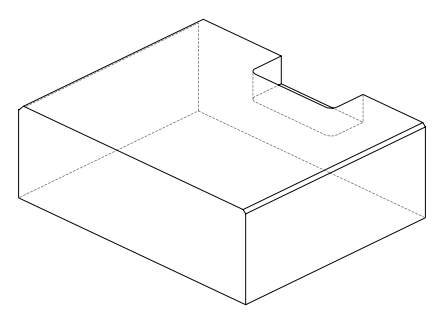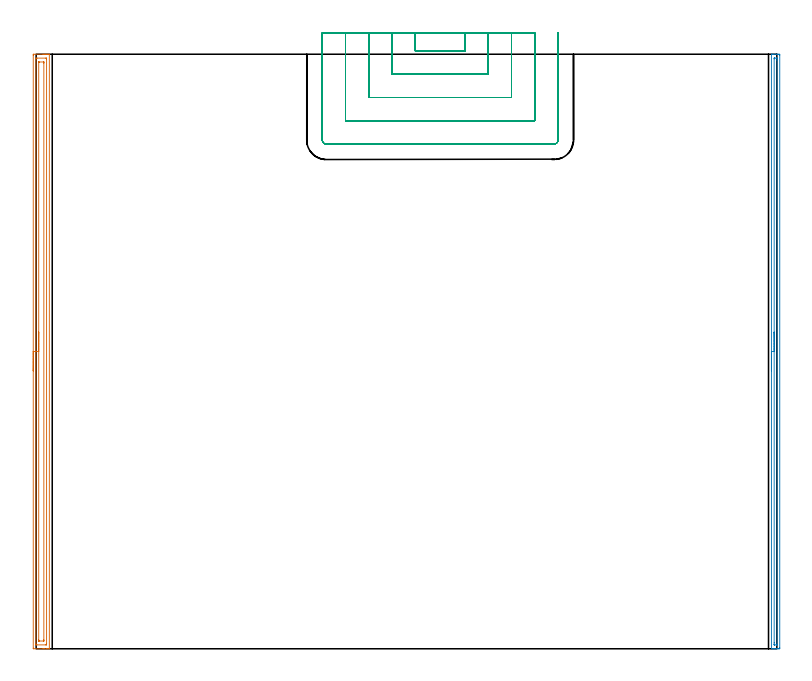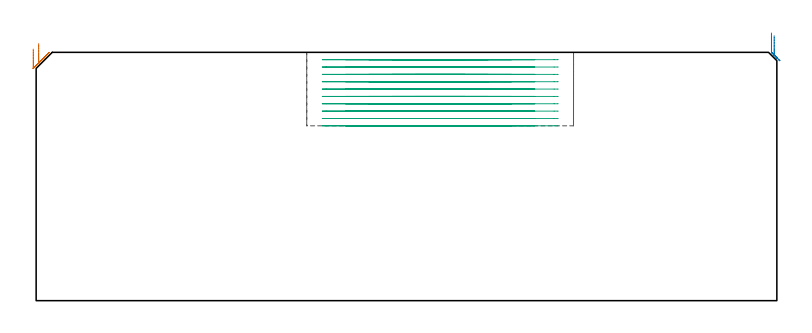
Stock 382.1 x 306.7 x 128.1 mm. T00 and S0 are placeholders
(PLAN: 3 operations, 1 tool changes, 39.1 min)
(1 AREA_MILL | FG_CHAMFER_SURFACE | UGT0205_001 | 7.59 min | 10562 mm3)
(2 AREA_MILL_1 | FG_CHAMFER_SURFACE_1 | UGT0205_001 | 5.07 min | 2840 mm3)
(3 MILL_SLOT | SLOT_PARTIAL_RECTANGULAR | NXT0201_012 | Follow Part, ap 4, ae 75% | 26.43 min | 281599 mm3)
(TOOL UGT0205_001 | Chamfer Mill 20 x 3 x 45 deg. | D20 FL50 Z2)
(TOOL NXT0201_012 | ENDMILL 16mm [2P460-1600-NA 1630] | D16 FL38 Z6)
(OP 1 AREA_MILL)
G17 G21 G94 G90
T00 M6
G54
G17 G0 G90 X-1.5 Y143.35 S1061 M3
G43 Z138.1 H0
Z129.8
G94 G1 Y143.388 Z128.928 F250.
Y143.502 Z128.064
Y143.691 Z127.212
Y143.953 Z126.38
Y144.287 Z125.574
Y144.69 Z124.8
Y145.158 Z124.064
Y145.69 Z123.372
Y146.279 Z122.729
Y146.922 Z122.14
Y147.614 Z121.608
Y148.35 Z121.14
Y149.124 Z120.737
Y149.93 Z120.403
Y150.762 Z120.141
Y151.614 Z119.952
Y152.478 Z119.838
Y153.35 Z119.8
Y306.084
X-1.497 Y306.394 Z119.802
X-1.492 Y306.69 Z119.806
X-1.191 Y306.7 Z120.106
X3.541 Z124.835
X4.095 Z125.392
X4.432 Z125.728
X4.986 Z126.282
X5.323 Z126.618
X5.998 Z127.297
X6.357 Z127.656
X6.749 Y306.693 Z128.041
X6.797 Y306.69 Z128.088
X6.8 Y306.531 Z128.1
Y0.169
X6.797 Y0.01 Z128.088
X6.749 Y0.007 Z128.041
X6.356 Y0. Z127.656
X5.998 Z127.297
X5.323 Z126.618
X4.095 Z125.392
X3.541 Z124.835
X-1.191 Z120.106
X-1.492 Y0.01 Z119.806
X-1.499 Y0.309 Z119.799
X-1.5 Y153.35 Z119.8
X-0.086 Z121.214
Y304.361
X-0.084 Y304.423 Z121.216
X-0.079 Y304.548 Z121.221
X-0.067 Y304.691 Z121.233
X-0.023 Y304.693 Z121.277
X0.467 Y304.699 Z121.767
X4.923 Z126.223
X5.323 Y304.693 Z126.623
X5.374 Y304.69 Z126.674
X5.382 Y304.486 Z126.682
X5.385 Y304.361 Z126.685
X5.386 Y304.298 Z126.686
Y2.339
X5.384 Y2.277 Z126.684
X5.379 Y2.152 Z126.679
X5.367 Y2.01 Z126.667
X5.323 Y2.007 Z126.623
X4.833 Y2.001 Z126.133
X0.377 Z121.677
X-0.023 Y2.007 Z121.277
X-0.074 Y2.01 Z121.226
X-0.082 Y2.214 Z121.218
X-0.085 Y2.339 Z121.215
X-0.086 Y2.402 Z121.214
Y153.35
X1.328 Z122.628
X1.329 Y302.512 Z122.629
X1.331 Y302.619 Z122.631
X1.333 Y302.672 Z122.633
X1.335 Y302.69 Z122.635
X1.383 Y302.693 Z122.683
X1.572 Y302.699 Z122.872
X3.729 Z125.029
X3.854 Y302.696 Z125.154
X3.953 Y302.69 Z125.253
X3.966 Y302.685 Z125.266
X3.968 Y302.679 Z125.268
X3.97 Y302.655 Z125.27
X3.971 Y302.512 Z125.271
Y302.08
Y4.65
Y4.188
X3.969 Y4.081 Z125.269
X3.967 Y4.028 Z125.267
X3.965 Y4.01 Z125.265
X3.917 Y4.007 Z125.217
X3.728 Y4.001 Z125.028
X1.571 Z122.871
X1.446 Y4.004 Z122.746
X1.347 Y4.01 Z122.647
X1.334 Y4.014 Z122.634
X1.332 Y4.021 Z122.632
X1.33 Y4.045 Z122.63
X1.329 Y4.188 Z122.629
X1.328 Y4.62 Z122.628
Y153.35
Y154.222 Z122.666
Y155.086 Z122.78
Y155.938 Z122.969
Y156.77 Z123.232
Y157.576 Z123.565
Y158.35 Z123.968
Y159.086 Z124.437
Y159.778 Z124.968
Y160.421 Z125.557
Y161.01 Z126.201
Y161.542 Z126.893
Y162.01 Z127.628
Y162.413 Z128.402
Y162.747 Z129.208
Y163.009 Z130.04
Y163.198 Z130.892
Y163.312 Z131.757
Y163.35 Z132.628
G0 Z138.1
M5
M2
(OP 2 AREA_MILL_1)
G17 G21 G94 G90
T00 M6
G54
G17 G0 G90 X379.3 Y143.35 S1061 M3
G43 Z138.1 H0
G94 G1 Y143.388 Z137.228 F250.
Y143.502 Z136.363
Y143.691 Z135.512
Y143.953 Z134.68
Y144.287 Z133.874
Y144.69 Z133.1
Y145.158 Z132.364
Y145.69 Z131.672
Y146.279 Z131.029
Y146.922 Z130.44
Y147.614 Z129.908
Y148.35 Z129.44
Y149.124 Z129.037
Y149.93 Z128.703
Y150.762 Z128.441
Y151.613 Z128.252
Y152.478 Z128.138
Y153.35 Z128.1
Y306.531
X379.302 Y306.69 Z128.088
X379.448 Y306.698 Z127.945
X379.599 Y306.7 Z127.8
X379.908 Z127.491
X380.573 Z126.822
X381.782 Z125.615
X382.327 Z125.067
X382.932 Z124.463
X383.205 Y306.697 Z124.19
X383.591 Y306.69 Z123.804
X383.596 Y306.483 Z123.801
X383.6 Y306.084 Z123.8
X383.599 Y0.616 Z123.801
X383.596 Y0.217
X383.591 Y0.01 Z123.804
X383.205 Y0. Z124.19
X382.932 Z124.463
X382.327 Z125.067
X381.782 Z125.615
X381.45 Z125.946
X380.905 Z126.491
X380.573 Z126.822
X379.599 Z127.8
X379.448 Y0.002 Z127.945
X379.302 Y0.01 Z128.088
X379.3 Y0.169 Z128.1
Y153.35
X380.714 Z126.686
X380.715 Y304.298 Z126.685
X380.719 Y304.671 Z126.681
X380.721 Y304.687 Z126.679
X380.749 Y304.691 Z126.651
X380.818 Y304.697 Z126.582
X380.923 Y304.699 Z126.477
X381.055 Y304.7 Z126.345
X381.933 Z125.467
X382.115 Y304.698 Z125.285
X382.146 Y304.695 Z125.254
X382.174 Y304.691 Z125.226
X382.179 Y304.652 Z125.221
X382.184 Y304.444 Z125.216
X382.185 Y304.298 Z125.215
X382.186 Y303.549 Z125.214
X382.185 Y2.402 Z125.215
X382.181 Y2.029 Z125.219
X382.179 Y2.013 Z125.221
X382.151 Y2.009 Z125.249
X382.082 Y2.003 Z125.318
X381.977 Y2.001 Z125.423
X381.845 Y2. Z125.555
X380.967 Z126.433
X380.785 Y2.002 Z126.615
X380.754 Y2.005 Z126.646
X380.726 Y2.009 Z126.674
X380.721 Y2.048 Z126.679
X380.716 Y2.256 Z126.684
X380.715 Y2.402 Z126.685
X380.714 Y3.151 Z126.686
Y153.35
Y154.222 Z126.724
Y155.086 Z126.838
Y155.938 Z127.027
Y156.77 Z127.289
Y157.576 Z127.623
Y158.35 Z128.026
Y159.086 Z128.494
Y159.778 Z129.025
Y160.421 Z129.615
Y161.01 Z130.258
Y161.541 Z130.95
Y162.01 Z131.686
Y162.413 Z132.46
Y162.747 Z133.266
Y163.009 Z134.098
Y163.198 Z134.949
Y163.312 Z135.814
Y163.35 Z136.686
G0 Z138.1
M5
M2
(OP 3 MILL_SLOT)
G17 G21 G94 G90
T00 M6
G54
G17 G0 G90 X195.6 Y317.7 S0 M3
G43 Z138.1 H1
Z124.31
G94 G1 Y314.7 F250.
Y308.4 F500.
X221.2
Y314.7
Y317.7 F250.
X183.6
Y314.7
Y296.4 F500.
X233.2
Y314.7
Y317.7 F250.
X171.6
Y314.7
Y284.4 F500.
X245.2
Y314.7
Y317.7 F250.
X159.6
Y314.7
Y272.4 F500.
X257.2
Y314.7
Y317.7 F250.
X147.6
Y314.7
Y262.4 F500.
G3 X149.6 Y260.4 R2.
G1 X267.2
G3 X269.2 Y262.4 R2.
G1 Y314.7
Y317.7 F250.
G0 X195.6 Z120.52
G1 Y314.7
Y308.4 F500.
X221.2
Y314.7
Y317.7 F250.
X183.6
Y314.7
Y296.4 F500.
X233.2
Y314.7
Y317.7 F250.
X171.6
Y314.7
Y284.4 F500.
X245.2
Y314.7
Y317.7 F250.
X159.6
Y314.7
Y272.4 F500.
X257.2
Y314.7
Y317.7 F250.
X147.6
Y314.7
Y262.4 F500.
G3 X149.6 Y260.4 R2.
G1 X267.2
G3 X269.2 Y262.4 R2.
G1 Y314.7
Y317.7 F250.
G0 X195.6 Z116.73
G1 Y314.7
Y308.4 F500.
X221.2
Y314.7
Y317.7 F250.
X183.6
Y314.7
Y296.4 F500.
X233.2
Y314.7
Y317.7 F250.
X171.6
Y314.7
Y284.4 F500.
X245.2
Y314.7
Y317.7 F250.
X159.6
Y314.7
Y272.4 F500.
X257.2
Y314.7
Y317.7 F250.
X147.6
Y314.7
Y262.4 F500.
G3 X149.6 Y260.4 R2.
G1 X267.2
G3 X269.2 Y262.4 R2.
G1 Y314.7
Y317.7 F250.
G0 X195.6 Z112.94
G1 Y314.7
Y308.4 F500.
X221.2
Y314.7
Y317.7 F250.
X183.6
Y314.7
Y296.4 F500.
X233.2
Y314.7
Y317.7 F250.
X171.6
Y314.7
Y284.4 F500.
X245.2
Y314.7
Y317.7 F250.
X159.6
Y314.7
Y272.4 F500.
X257.2
Y314.7
Y317.7 F250.
X147.6
Y314.7
Y262.4 F500.
G3 X149.6 Y260.4 R2.
G1 X267.2
G3 X269.2 Y262.4 R2.
G1 Y314.7
Y317.7 F250.
G0 X195.6 Z109.15
G1 Y314.7
Y308.4 F500.
X221.2
Y314.7
Y317.7 F250.
X183.6
Y314.7
Y296.4 F500.
X233.2
Y314.7
Y317.7 F250.
X171.6
Y314.7
Y284.4 F500.
X245.2
Y314.7
Y317.7 F250.
X159.6
Y314.7
Y272.4 F500.
X257.2
Y314.7
Y317.7 F250.
X147.6
Y314.7
Y262.4 F500.
G3 X149.6 Y260.4 R2.
G1 X267.2
G3 X269.2 Y262.4 R2.
G1 Y314.7
Y317.7 F250.
G0 X195.6 Z105.36
G1 Y314.7
Y308.4 F500.
X221.2
Y314.7
Y317.7 F250.
X183.6
Y314.7
Y296.4 F500.
X233.2
Y314.7
Y317.7 F250.
X171.6
Y314.7
Y284.4 F500.
X245.2
Y314.7
Y317.7 F250.
X159.6
Y314.7
Y272.4 F500.
X257.2
Y314.7
Y317.7 F250.
X147.6
Y314.7
Y262.4 F500.
G3 X149.6 Y260.4 R2.
G1 X267.2
G3 X269.2 Y262.4 R2.
G1 Y314.7
Y317.7 F250.
G0 X195.6 Z101.57
G1 Y314.7
Y308.4 F500.
X221.2
Y314.7
Y317.7 F250.
X183.6
Y314.7
Y296.4 F500.
X233.2
Y314.7
Y317.7 F250.
X171.6
Y314.7
Y284.4 F500.
X245.2
Y314.7
Y317.7 F250.
X159.6
Y314.7
Y272.4 F500.
X257.2
Y314.7
Y317.7 F250.
X147.6
Y314.7
Y262.4 F500.
G3 X149.6 Y260.4 R2.
G1 X267.2
G3 X269.2 Y262.4 R2.
G1 Y314.7
Y317.7 F250.
G0 X195.6 Z97.78
G1 Y314.7
Y308.4 F500.
X221.2
Y314.7
Y317.7 F250.
X183.6
Y314.7
Y296.4 F500.
X233.2
Y314.7
Y317.7 F250.
X171.6
Y314.7
Y284.4 F500.
X245.2
Y314.7
Y317.7 F250.
X159.6
Y314.7
Y272.4 F500.
X257.2
Y314.7
Y317.7 F250.
X147.6
Y314.7
Y262.4 F500.
G3 X149.6 Y260.4 R2.
G1 X267.2
G3 X269.2 Y262.4 R2.
G1 Y314.7
Y317.7 F250.
G0 X195.6 Z93.99
G1 Y314.7
Y308.4 F500.
X221.2
Y314.7
Y317.7 F250.
X183.6
Y314.7
Y296.4 F500.
X233.2
Y314.7
Y317.7 F250.
X171.6
Y314.7
Y284.4 F500.
X245.2
Y314.7
Y317.7 F250.
X159.6
Y314.7
Y272.4 F500.
X257.2
Y314.7
Y317.7 F250.
X147.6
Y314.7
Y262.4 F500.
G3 X149.6 Y260.4 R2.
G1 X267.2
G3 X269.2 Y262.4 R2.
G1 Y314.7
Y317.7 F250.
G0 X195.6 Z90.2
G1 Y314.7
Y308.4 F500.
X221.2
Y314.7
Y317.7 F250.
X183.6
Y314.7
Y296.4 F500.
X233.2
Y314.7
Y317.7 F250.
X171.6
Y314.7
Y284.4 F500.
X245.2
Y314.7
Y317.7 F250.
X159.6
Y314.7
Y272.4 F500.
X257.2
Y314.7
Y317.7 F250.
X147.6
Y314.7
Y262.4 F500.
G3 X149.6 Y260.4 R2.
G1 X267.2
G3 X269.2 Y262.4 R2.
G1 Y314.7
Y317.7 F250.
G0 Z138.1
M5
M2
